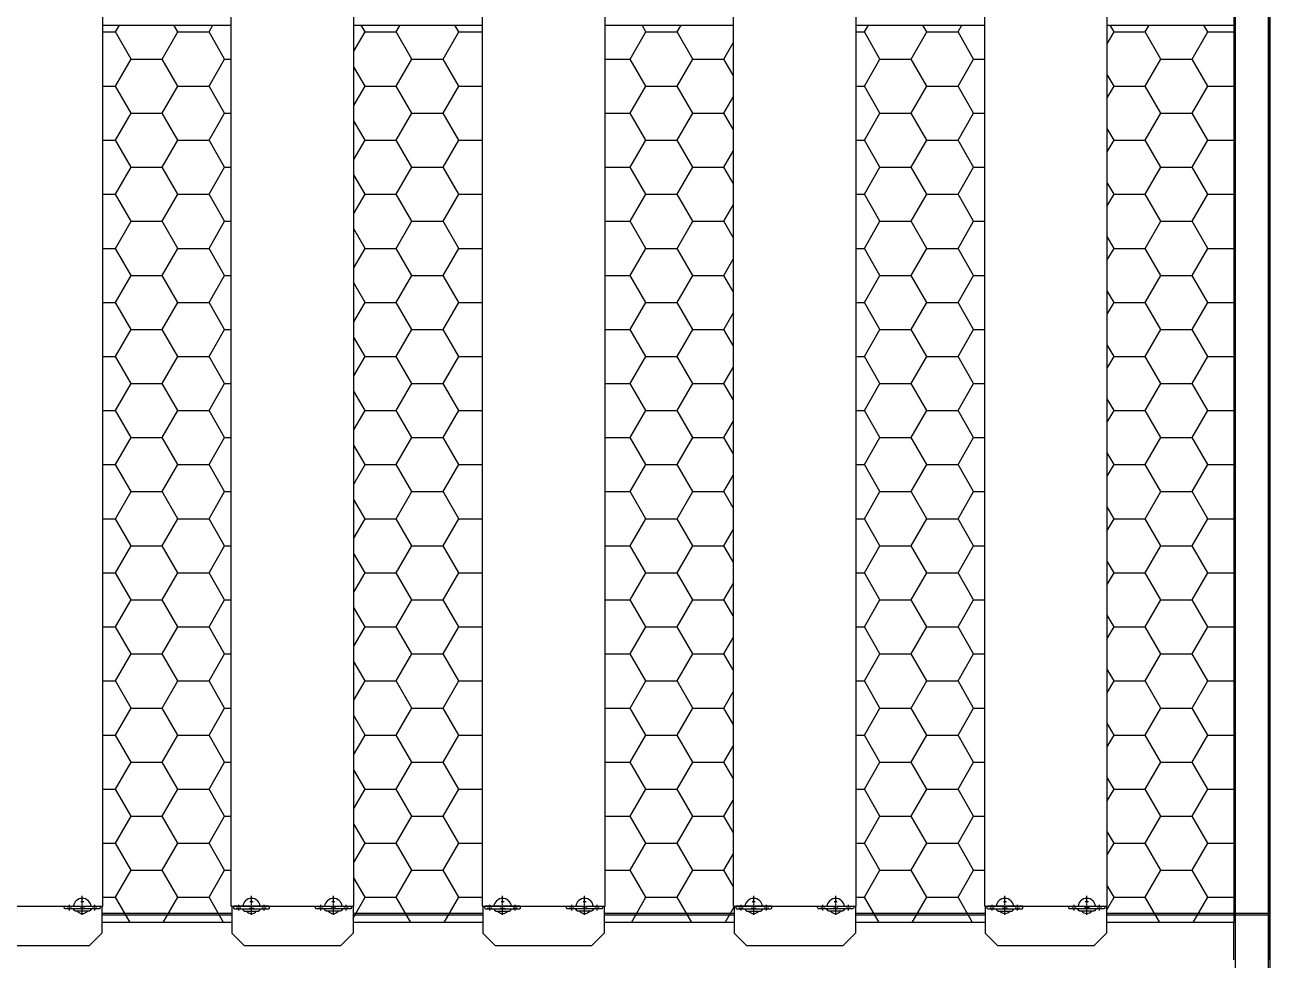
# Model space of a CAD drawing. Header units: millimetres. Extents: x -17070 to 40435, y -291348 to 29674.
# Drawn here: x 15495 to 17030, y 16967 to 18108 of the extents above; entities that cross this region are included whole.
import ezdxf

# ---------------------------------------------------------------- set-up
doc = ezdxf.new("R2010")
doc.units = ezdxf.units.MM
doc.linetypes.add('ACISOTGL', pattern=[3, 2, -1])
doc.linetypes.add('CENTER', pattern=[2, 1.25, -0.25, 0.25, -0.25])
for name, color, linetype, lineweight in [('AM_0', 7, 'Continuous', 50), ('AM_3', 6, 'ACISOTGL', 9), ('AM_7', 4, 'CENTER', 9)]:
    doc.layers.add(name, color=color, linetype=linetype, lineweight=lineweight)
doc.styles.get("Standard").update_dxf_attribs({"font": 'arial.ttf'})
doc.dimstyles.new('1.40', dxfattribs={"dimscale": 20, "dimtxt": 1.5, "dimasz": 1, "dimexe": 0.5, "dimexo": 0.5, "dimgap": 0.5, "dimtad": 1, "dimdec": 0, "dimzin": 0, "dimdsep": 46, "dimtxsty": 'Standard', "dimcen": 0, "dimclrd": 2, "dimclre": 2, "dimclrt": 3, "dimadec": 0, "dimazin": 0, "dimtfac": 1, "dimtdec": 0, "dimtmove": 0, "dimatfit": 0, "dimfxl": 1, "dimtolj": 1, "dimtzin": 0, "dimlwd": -1, "dimlwe": -1, "dimarcsym": 0})

# ---------------------------------------------------------------- blocks, each defined once
blk = doc.blocks.new('*D798')
at = {"color": 2, "transparency": 16777216}
for p, q in [((18637, 17001.7), (18637, 17121.7)), ((16844.2, 16881.7), (18647, 16881.7)), ((18637, 16881.7), (18637, 16461.7)), ((17114.4, 16461.7), (18647, 16461.7)), ((18637, 16341.7), (18637, 15787.2))]:
    blk.add_line(p, q, dxfattribs=at)
for points in [[(18617, 17001.7), (18657, 17001.7), (18637, 16881.7)], [(18617, 16341.7), (18657, 16341.7), (18637, 16461.7)]]:
    blk.add_solid(points, dxfattribs=at)
at = {"layer": 'Defpoints', "color": 0, "transparency": 16777216}
for p in [(16744.2, 16881.7), (17014.4, 16461.7), (18637, 16461.7)]:
    blk.add_point(p, dxfattribs=at)
at = {"color": 3, "lineweight": 5, "transparency": 16777216, "insert": (18505.6, 16004.5), "char_height": 140, "attachment_point": 5, "rotation": 90}
blk.add_mtext('\\A1;420', dxfattribs=at)
blk = doc.blocks.new('3')
at = {"lineweight": 20}
for p, q in [((16972.4, 16461.7), (16972.4, 19461.7)), ((17012.4, 19459.7), (17012.4, 16463.7)), ((17014.4, 19461.7), (17014.4, 16461.7)), ((15440.4, 17032.7), (15588.4, 17032.7)), ((15588.4, 17032.7), (15588.4, 16999.7)), ((15747, 17032.7), (15895, 17032.7)), ((15747, 17032.7), (15747, 16999.7)), ((15895, 17032.7), (15895, 16999.7)), ((16053.6, 17032.7), (16053.6, 16999.7)), ((16053.6, 17032.7), (16201.6, 17032.7)), ((16201.6, 17032.7), (16201.6, 16999.7)), ((16360.2, 17032.7), (16360.2, 16999.7)), ((16360.2, 17032.7), (16508.2, 17032.7)), ((16508.2, 17032.7), (16508.2, 16999.7)), ((16666.8, 17032.7), (16666.8, 16999.7)), ((16666.8, 17032.7), (16814.8, 17032.7)), ((16814.8, 17032.7), (16814.8, 16999.7)), ((15747, 17023.7), (15588.4, 17023.7)), ((15747, 17021.7), (15588.4, 17021.7)), ((16053.6, 17023.7), (15895, 17023.7)), ((16053.6, 17021.7), (15895, 17021.7)), ((16360.2, 17023.7), (16201.6, 17023.7)), ((16360.2, 17021.7), (16201.6, 17021.7)), ((16666.8, 17023.7), (16508.2, 17023.7)), ((16666.8, 17021.7), (16508.2, 17021.7)), ((17014.4, 17023.7), (16814.8, 17023.7)), ((17012.4, 17021.7), (16814.8, 17021.7)), ((15588.4, 16999.7), (15573.4, 16984.7)), ((15747, 16999.7), (15762, 16984.7)), ((15895, 16999.7), (15880, 16984.7)), ((16053.6, 16999.7), (16068.6, 16984.7)), ((16201.6, 16999.7), (16186.6, 16984.7)), ((16360.2, 16999.7), (16375.2, 16984.7)), ((16508.2, 16999.7), (16493.2, 16984.7)), ((16666.8, 16999.7), (16681.8, 16984.7)), ((16814.8, 16999.7), (16799.8, 16984.7)), ((15455.4, 16984.7), (15573.4, 16984.7)), ((15762, 16984.7), (15880, 16984.7)), ((16068.6, 16984.7), (16186.6, 16984.7)), ((16375.2, 16984.7), (16493.2, 16984.7)), ((16681.8, 16984.7), (16799.8, 16984.7))]:
    blk.add_line(p, q, dxfattribs=at)
at = {"color": 7, "lineweight": 20}
for p, q in [((16972.4, 16966.8), (16972.4, 19216.6)), ((17014.4, 16966.8), (17014.4, 19216.6)), ((16970.4, 19138.7), (16970.4, 17012.7)), ((15589.4, 18107.7), (15745.9, 18107.7)), ((15896, 18107.7), (16052.5, 18107.7)), ((16202.6, 18107.7), (16359.1, 18107.7)), ((16509.2, 18107.7), (16665.7, 18107.7))]:
    blk.add_line(p, q, dxfattribs=at)
at = {"color": 0, "lineweight": 20}
for p, q in [((16972.4, 17023.7), (16972.4, 19113.7)), ((17012.4, 19113.6), (17012.4, 17023.7)), ((15589.4, 17032.7), (15589.4, 19095.7)), ((15745.9, 19095.7), (15745.9, 17032.7)), ((15896, 17032.7), (15896, 19095.7)), ((16052.5, 19095.7), (16052.5, 17032.7)), ((16202.6, 17032.7), (16202.6, 19095.7)), ((16359.1, 19095.7), (16359.1, 17032.7)), ((16509.2, 17032.7), (16509.2, 19095.7)), ((16665.7, 19095.7), (16665.7, 17032.7)), ((16815.8, 17032.7), (16815.8, 19095.7)), ((15588.4, 17032.7), (15589.4, 17032.7)), ((15747, 17032.7), (15746, 17032.7)), ((15895, 17032.7), (15896, 17032.7)), ((16053.6, 17032.7), (16052.6, 17032.7)), ((16201.6, 17032.7), (16202.6, 17032.7)), ((16360.2, 17032.7), (16359.2, 17032.7)), ((16508.2, 17032.7), (16509.2, 17032.7)), ((16666.8, 17032.7), (16665.8, 17032.7)), ((16814.8, 17032.7), (16815.8, 17032.7)), ((17012.4, 17023.7), (16972.4, 17023.7))]:
    blk.add_line(p, q, dxfattribs=at)
at = {"color": 7, "linetype": 'Continuous', "lineweight": 20}
for p, q in [((15604.9, 18099.4), (15609.7, 18107.7)), ((15681.1, 18099.4), (15676.3, 18107.7)), ((15719.2, 18099.4), (15724, 18107.7)), ((15909.7, 18099.4), (15904.9, 18107.7)), ((15947.8, 18099.4), (15952.6, 18107.7)), ((16024, 18099.4), (16019.2, 18107.7)), ((16252.6, 18099.4), (16247.8, 18107.7)), ((16290.7, 18099.4), (16295.5, 18107.7)), ((16519.3, 18099.4), (16524.1, 18107.7)), ((16595.5, 18099.4), (16590.7, 18107.7)), ((16633.6, 18099.4), (16638.4, 18107.7)), ((16824.1, 18099.4), (16819.3, 18107.7)), ((16862.2, 18099.4), (16867, 18107.7)), ((16938.4, 18099.4), (16933.6, 18107.7)), ((15589.4, 18099.4), (15604.9, 18099.4)), ((15623.9, 18066.4), (15604.9, 18099.4)), ((15662, 18066.4), (15681.1, 18099.4)), ((15681.1, 18099.4), (15719.2, 18099.4)), ((15738.2, 18066.4), (15719.2, 18099.4)), ((15896, 18075.8), (15909.7, 18099.4)), ((15909.7, 18099.4), (15947.8, 18099.4)), ((15966.8, 18066.4), (15947.8, 18099.4)), ((16004.9, 18066.4), (16024, 18099.4)), ((16024, 18099.4), (16052.5, 18099.4)), ((16233.5, 18066.4), (16252.6, 18099.4)), ((16252.6, 18099.4), (16290.7, 18099.4)), ((16309.7, 18066.4), (16290.7, 18099.4)), ((16509.2, 18099.4), (16519.3, 18099.4)), ((16538.3, 18066.4), (16519.3, 18099.4)), ((16576.4, 18066.4), (16595.5, 18099.4)), ((16595.5, 18099.4), (16633.6, 18099.4)), ((16652.6, 18066.4), (16633.6, 18099.4)), ((16815.8, 18085.1), (16824.1, 18099.4)), ((16824.1, 18099.4), (16862.2, 18099.4)), ((16881.2, 18066.4), (16862.2, 18099.4)), ((16919.3, 18066.4), (16938.4, 18099.4)), ((16938.4, 18099.4), (16970.4, 18099.4)), ((16347.8, 18066.4), (16359.1, 18086)), ((15604.9, 18033.4), (15623.9, 18066.4)), ((15623.9, 18066.4), (15662, 18066.4)), ((15681.1, 18033.4), (15662, 18066.4)), ((15719.2, 18033.4), (15738.2, 18066.4)), ((15738.2, 18066.4), (15745.9, 18066.4)), ((15909.7, 18033.4), (15896, 18057)), ((15947.8, 18033.4), (15966.8, 18066.4)), ((15966.8, 18066.4), (16004.9, 18066.4)), ((16024, 18033.4), (16004.9, 18066.4)), ((16202.6, 18066.4), (16233.5, 18066.4)), ((16252.6, 18033.4), (16233.5, 18066.4)), ((16290.7, 18033.4), (16309.7, 18066.4)), ((16309.7, 18066.4), (16347.8, 18066.4)), ((16359.1, 18046.8), (16347.8, 18066.4)), ((16519.3, 18033.4), (16538.3, 18066.4)), ((16538.3, 18066.4), (16576.4, 18066.4)), ((16595.5, 18033.4), (16576.4, 18066.4)), ((16633.6, 18033.4), (16652.6, 18066.4)), ((16652.6, 18066.4), (16665.7, 18066.4)), ((16862.2, 18033.4), (16881.2, 18066.4)), ((16881.2, 18066.4), (16919.3, 18066.4)), ((16938.4, 18033.4), (16919.3, 18066.4)), ((16824.1, 18033.4), (16815.8, 18047.7)), ((15589.4, 18033.4), (15604.9, 18033.4)), ((15623.9, 18000.4), (15604.9, 18033.4)), ((15662, 18000.4), (15681.1, 18033.4)), ((15681.1, 18033.4), (15719.2, 18033.4)), ((15738.2, 18000.4), (15719.2, 18033.4)), ((15896, 18009.8), (15909.7, 18033.4)), ((15909.7, 18033.4), (15947.8, 18033.4)), ((15966.8, 18000.4), (15947.8, 18033.4)), ((16004.9, 18000.4), (16024, 18033.4)), ((16024, 18033.4), (16052.5, 18033.4)), ((16233.5, 18000.4), (16252.6, 18033.4)), ((16252.6, 18033.4), (16290.7, 18033.4)), ((16309.7, 18000.4), (16290.7, 18033.4)), ((16509.2, 18033.4), (16519.3, 18033.4)), ((16538.3, 18000.4), (16519.3, 18033.4)), ((16576.4, 18000.4), (16595.5, 18033.4)), ((16595.5, 18033.4), (16633.6, 18033.4)), ((16652.6, 18000.4), (16633.6, 18033.4)), ((16815.8, 18019.1), (16824.1, 18033.4)), ((16824.1, 18033.4), (16862.2, 18033.4)), ((16881.2, 18000.4), (16862.2, 18033.4)), ((16919.3, 18000.4), (16938.4, 18033.4)), ((16938.4, 18033.4), (16970.4, 18033.4)), ((16347.8, 18000.4), (16359.1, 18020)), ((15604.9, 17967.4), (15623.9, 18000.4)), ((15623.9, 18000.4), (15662, 18000.4)), ((15681.1, 17967.4), (15662, 18000.4)), ((15719.2, 17967.4), (15738.2, 18000.4)), ((15738.2, 18000.4), (15745.9, 18000.4)), ((15947.8, 17967.4), (15966.8, 18000.4)), ((15966.8, 18000.4), (16004.9, 18000.4)), ((16024, 17967.4), (16004.9, 18000.4)), ((16202.6, 18000.4), (16233.5, 18000.4)), ((16252.6, 17967.4), (16233.5, 18000.4)), ((16290.7, 17967.4), (16309.7, 18000.4)), ((16309.7, 18000.4), (16347.8, 18000.4)), ((16359.1, 17980.8), (16347.8, 18000.4)), ((16519.3, 17967.4), (16538.3, 18000.4)), ((16538.3, 18000.4), (16576.4, 18000.4)), ((16595.5, 17967.4), (16576.4, 18000.4)), ((16633.6, 17967.4), (16652.6, 18000.4)), ((16652.6, 18000.4), (16665.7, 18000.4)), ((16862.2, 17967.4), (16881.2, 18000.4)), ((16881.2, 18000.4), (16919.3, 18000.4)), ((16938.4, 17967.4), (16919.3, 18000.4)), ((15909.7, 17967.4), (15896, 17991.1)), ((16824.1, 17967.4), (16815.8, 17981.7)), ((15589.4, 17967.4), (15604.9, 17967.4)), ((15623.9, 17934.4), (15604.9, 17967.4)), ((15662, 17934.4), (15681.1, 17967.4)), ((15681.1, 17967.4), (15719.2, 17967.4)), ((15738.2, 17934.4), (15719.2, 17967.4)), ((15896, 17943.8), (15909.7, 17967.4)), ((15909.7, 17967.4), (15947.8, 17967.4)), ((15966.8, 17934.4), (15947.8, 17967.4)), ((16004.9, 17934.4), (16024, 17967.4)), ((16024, 17967.4), (16052.5, 17967.4)), ((16233.5, 17934.4), (16252.6, 17967.4)), ((16252.6, 17967.4), (16290.7, 17967.4)), ((16309.7, 17934.4), (16290.7, 17967.4)), ((16509.2, 17967.4), (16519.3, 17967.4)), ((16538.3, 17934.4), (16519.3, 17967.4)), ((16576.4, 17934.4), (16595.5, 17967.4)), ((16595.5, 17967.4), (16633.6, 17967.4)), ((16652.6, 17934.4), (16633.6, 17967.4)), ((16815.8, 17953.1), (16824.1, 17967.4)), ((16824.1, 17967.4), (16862.2, 17967.4)), ((16881.2, 17934.4), (16862.2, 17967.4)), ((16919.3, 17934.4), (16938.4, 17967.4)), ((16938.4, 17967.4), (16970.4, 17967.4)), ((16347.8, 17934.4), (16359.1, 17954)), ((15604.9, 17901.4), (15623.9, 17934.4)), ((15623.9, 17934.4), (15662, 17934.4)), ((15681.1, 17901.4), (15662, 17934.4)), ((15719.2, 17901.4), (15738.2, 17934.4)), ((15738.2, 17934.4), (15745.9, 17934.4)), ((15947.8, 17901.4), (15966.8, 17934.4)), ((15966.8, 17934.4), (16004.9, 17934.4)), ((16024, 17901.4), (16004.9, 17934.4)), ((16202.6, 17934.4), (16233.5, 17934.4)), ((16252.6, 17901.4), (16233.5, 17934.4)), ((16290.7, 17901.4), (16309.7, 17934.4)), ((16309.7, 17934.4), (16347.8, 17934.4)), ((16359.1, 17914.8), (16347.8, 17934.4)), ((16519.3, 17901.4), (16538.3, 17934.4)), ((16538.3, 17934.4), (16576.4, 17934.4)), ((16595.5, 17901.4), (16576.4, 17934.4)), ((16633.6, 17901.4), (16652.6, 17934.4)), ((16652.6, 17934.4), (16665.7, 17934.4)), ((16862.2, 17901.4), (16881.2, 17934.4)), ((16881.2, 17934.4), (16919.3, 17934.4)), ((16938.4, 17901.4), (16919.3, 17934.4)), ((15909.7, 17901.4), (15896, 17925.1)), ((16824.1, 17901.4), (16815.8, 17915.7)), ((15589.4, 17901.4), (15604.9, 17901.4)), ((15623.9, 17868.4), (15604.9, 17901.4)), ((15662, 17868.4), (15681.1, 17901.4)), ((15681.1, 17901.4), (15719.2, 17901.4)), ((15738.2, 17868.4), (15719.2, 17901.4)), ((15896, 17877.8), (15909.7, 17901.4)), ((15909.7, 17901.4), (15947.8, 17901.4)), ((15966.8, 17868.4), (15947.8, 17901.4)), ((16004.9, 17868.4), (16024, 17901.4)), ((16024, 17901.4), (16052.5, 17901.4)), ((16233.5, 17868.4), (16252.6, 17901.4)), ((16252.6, 17901.4), (16290.7, 17901.4)), ((16309.7, 17868.4), (16290.7, 17901.4)), ((16509.2, 17901.4), (16519.3, 17901.4)), ((16538.3, 17868.4), (16519.3, 17901.4)), ((16576.4, 17868.4), (16595.5, 17901.4)), ((16595.5, 17901.4), (16633.6, 17901.4)), ((16652.6, 17868.4), (16633.6, 17901.4)), ((16815.8, 17887.2), (16824.1, 17901.4)), ((16824.1, 17901.4), (16862.2, 17901.4)), ((16881.2, 17868.4), (16862.2, 17901.4)), ((16919.3, 17868.4), (16938.4, 17901.4)), ((16938.4, 17901.4), (16970.4, 17901.4)), ((16347.8, 17868.4), (16359.1, 17888)), ((15604.9, 17835.4), (15623.9, 17868.4)), ((15623.9, 17868.4), (15662, 17868.4)), ((15681.1, 17835.4), (15662, 17868.4)), ((15719.2, 17835.4), (15738.2, 17868.4)), ((15738.2, 17868.4), (15745.9, 17868.4)), ((15909.7, 17835.4), (15896, 17859.1)), ((15947.8, 17835.4), (15966.8, 17868.4)), ((15966.8, 17868.4), (16004.9, 17868.4)), ((16024, 17835.4), (16004.9, 17868.4)), ((16202.6, 17868.4), (16233.5, 17868.4)), ((16252.6, 17835.4), (16233.5, 17868.4)), ((16290.7, 17835.4), (16309.7, 17868.4)), ((16309.7, 17868.4), (16347.8, 17868.4)), ((16359.1, 17848.8), (16347.8, 17868.4)), ((16519.3, 17835.4), (16538.3, 17868.4)), ((16538.3, 17868.4), (16576.4, 17868.4)), ((16595.5, 17835.4), (16576.4, 17868.4)), ((16633.6, 17835.4), (16652.6, 17868.4)), ((16652.6, 17868.4), (16665.7, 17868.4)), ((16862.2, 17835.4), (16881.2, 17868.4)), ((16881.2, 17868.4), (16919.3, 17868.4)), ((16938.4, 17835.4), (16919.3, 17868.4)), ((16824.1, 17835.4), (16815.8, 17849.7)), ((15589.4, 17835.4), (15604.9, 17835.4)), ((15623.9, 17802.4), (15604.9, 17835.4)), ((15662, 17802.4), (15681.1, 17835.4)), ((15681.1, 17835.4), (15719.2, 17835.4)), ((15738.2, 17802.4), (15719.2, 17835.4)), ((15896, 17811.8), (15909.7, 17835.4)), ((15909.7, 17835.4), (15947.8, 17835.4)), ((15966.8, 17802.4), (15947.8, 17835.4)), ((16004.9, 17802.4), (16024, 17835.4)), ((16024, 17835.4), (16052.5, 17835.4)), ((16233.5, 17802.4), (16252.6, 17835.4)), ((16252.6, 17835.4), (16290.7, 17835.4)), ((16309.7, 17802.4), (16290.7, 17835.4)), ((16509.2, 17835.4), (16519.3, 17835.4)), ((16538.3, 17802.4), (16519.3, 17835.4)), ((16576.4, 17802.4), (16595.5, 17835.4)), ((16595.5, 17835.4), (16633.6, 17835.4)), ((16652.6, 17802.4), (16633.6, 17835.4)), ((16815.8, 17821.2), (16824.1, 17835.4)), ((16824.1, 17835.4), (16862.2, 17835.4)), ((16881.2, 17802.4), (16862.2, 17835.4)), ((16919.3, 17802.4), (16938.4, 17835.4)), ((16938.4, 17835.4), (16970.4, 17835.4)), ((16347.8, 17802.4), (16359.1, 17822.1)), ((15604.9, 17769.5), (15623.9, 17802.4)), ((15623.9, 17802.4), (15662, 17802.4)), ((15681.1, 17769.5), (15662, 17802.4)), ((15719.2, 17769.5), (15738.2, 17802.4)), ((15738.2, 17802.4), (15745.9, 17802.4)), ((15947.8, 17769.5), (15966.8, 17802.4)), ((15966.8, 17802.4), (16004.9, 17802.4)), ((16024, 17769.5), (16004.9, 17802.4)), ((16202.6, 17802.4), (16233.5, 17802.4)), ((16252.6, 17769.5), (16233.5, 17802.4)), ((16290.7, 17769.5), (16309.7, 17802.4)), ((16309.7, 17802.4), (16347.8, 17802.4)), ((16359.1, 17782.8), (16347.8, 17802.4)), ((16519.3, 17769.5), (16538.3, 17802.4)), ((16538.3, 17802.4), (16576.4, 17802.4)), ((16595.5, 17769.5), (16576.4, 17802.4)), ((16633.6, 17769.5), (16652.6, 17802.4)), ((16652.6, 17802.4), (16665.7, 17802.4)), ((16862.2, 17769.5), (16881.2, 17802.4)), ((16881.2, 17802.4), (16919.3, 17802.4)), ((16938.4, 17769.5), (16919.3, 17802.4)), ((15909.7, 17769.5), (15896, 17793.1)), ((16824.1, 17769.5), (16815.8, 17783.7)), ((15589.4, 17769.5), (15604.9, 17769.5)), ((15623.9, 17736.5), (15604.9, 17769.5)), ((15662, 17736.5), (15681.1, 17769.5)), ((15681.1, 17769.5), (15719.2, 17769.5)), ((15738.2, 17736.5), (15719.2, 17769.5)), ((15896, 17745.8), (15909.7, 17769.5)), ((15909.7, 17769.5), (15947.8, 17769.5)), ((15966.8, 17736.5), (15947.8, 17769.5)), ((16004.9, 17736.5), (16024, 17769.5)), ((16024, 17769.5), (16052.5, 17769.5)), ((16233.5, 17736.5), (16252.6, 17769.5)), ((16252.6, 17769.5), (16290.7, 17769.5)), ((16309.7, 17736.5), (16290.7, 17769.5)), ((16509.2, 17769.5), (16519.3, 17769.5)), ((16538.3, 17736.5), (16519.3, 17769.5)), ((16576.4, 17736.5), (16595.5, 17769.5)), ((16595.5, 17769.5), (16633.6, 17769.5)), ((16652.6, 17736.5), (16633.6, 17769.5)), ((16815.8, 17755.2), (16824.1, 17769.5)), ((16824.1, 17769.5), (16862.2, 17769.5)), ((16881.2, 17736.5), (16862.2, 17769.5)), ((16919.3, 17736.5), (16938.4, 17769.5)), ((16938.4, 17769.5), (16970.4, 17769.5)), ((16347.8, 17736.5), (16359.1, 17756.1)), ((15604.9, 17703.5), (15623.9, 17736.5)), ((15623.9, 17736.5), (15662, 17736.5)), ((15681.1, 17703.5), (15662, 17736.5)), ((15719.2, 17703.5), (15738.2, 17736.5)), ((15738.2, 17736.5), (15745.9, 17736.5)), ((15947.8, 17703.5), (15966.8, 17736.5)), ((15966.8, 17736.5), (16004.9, 17736.5)), ((16024, 17703.5), (16004.9, 17736.5)), ((16202.6, 17736.5), (16233.5, 17736.5)), ((16252.6, 17703.5), (16233.5, 17736.5)), ((16290.7, 17703.5), (16309.7, 17736.5)), ((16309.7, 17736.5), (16347.8, 17736.5)), ((16359.1, 17716.9), (16347.8, 17736.5)), ((16519.3, 17703.5), (16538.3, 17736.5)), ((16538.3, 17736.5), (16576.4, 17736.5)), ((16595.5, 17703.5), (16576.4, 17736.5)), ((16633.6, 17703.5), (16652.6, 17736.5)), ((16652.6, 17736.5), (16665.7, 17736.5)), ((16862.2, 17703.5), (16881.2, 17736.5)), ((16881.2, 17736.5), (16919.3, 17736.5)), ((16938.4, 17703.5), (16919.3, 17736.5)), ((15909.7, 17703.5), (15896, 17727.1)), ((16824.1, 17703.5), (16815.8, 17717.7)), ((15589.4, 17703.5), (15604.9, 17703.5)), ((15623.9, 17670.5), (15604.9, 17703.5)), ((15662, 17670.5), (15681.1, 17703.5)), ((15681.1, 17703.5), (15719.2, 17703.5)), ((15738.2, 17670.5), (15719.2, 17703.5)), ((15896, 17679.8), (15909.7, 17703.5)), ((15909.7, 17703.5), (15947.8, 17703.5)), ((15966.8, 17670.5), (15947.8, 17703.5)), ((16004.9, 17670.5), (16024, 17703.5)), ((16024, 17703.5), (16052.5, 17703.5)), ((16233.5, 17670.5), (16252.6, 17703.5)), ((16252.6, 17703.5), (16290.7, 17703.5)), ((16309.7, 17670.5), (16290.7, 17703.5)), ((16347.8, 17670.5), (16359.1, 17690.1)), ((16509.2, 17703.5), (16519.3, 17703.5)), ((16538.3, 17670.5), (16519.3, 17703.5)), ((16576.4, 17670.5), (16595.5, 17703.5)), ((16595.5, 17703.5), (16633.6, 17703.5)), ((16652.6, 17670.5), (16633.6, 17703.5)), ((16815.8, 17689.2), (16824.1, 17703.5)), ((16824.1, 17703.5), (16862.2, 17703.5)), ((16881.2, 17670.5), (16862.2, 17703.5)), ((16919.3, 17670.5), (16938.4, 17703.5)), ((16938.4, 17703.5), (16970.4, 17703.5)), ((15604.9, 17637.5), (15623.9, 17670.5)), ((15623.9, 17670.5), (15662, 17670.5)), ((15681.1, 17637.5), (15662, 17670.5)), ((15719.2, 17637.5), (15738.2, 17670.5)), ((15738.2, 17670.5), (15745.9, 17670.5)), ((15909.7, 17637.5), (15896, 17661.1)), ((15947.8, 17637.5), (15966.8, 17670.5)), ((15966.8, 17670.5), (16004.9, 17670.5)), ((16024, 17637.5), (16004.9, 17670.5)), ((16202.6, 17670.5), (16233.5, 17670.5)), ((16252.6, 17637.5), (16233.5, 17670.5)), ((16290.7, 17637.5), (16309.7, 17670.5)), ((16309.7, 17670.5), (16347.8, 17670.5)), ((16359.1, 17650.9), (16347.8, 17670.5)), ((16519.3, 17637.5), (16538.3, 17670.5)), ((16538.3, 17670.5), (16576.4, 17670.5)), ((16595.5, 17637.5), (16576.4, 17670.5)), ((16633.6, 17637.5), (16652.6, 17670.5)), ((16652.6, 17670.5), (16665.7, 17670.5)), ((16862.2, 17637.5), (16881.2, 17670.5)), ((16881.2, 17670.5), (16919.3, 17670.5)), ((16938.4, 17637.5), (16919.3, 17670.5)), ((16824.1, 17637.5), (16815.8, 17651.7)), ((15589.4, 17637.5), (15604.9, 17637.5)), ((15623.9, 17604.5), (15604.9, 17637.5)), ((15662, 17604.5), (15681.1, 17637.5)), ((15681.1, 17637.5), (15719.2, 17637.5)), ((15738.2, 17604.5), (15719.2, 17637.5)), ((15896, 17613.8), (15909.7, 17637.5)), ((15909.7, 17637.5), (15947.8, 17637.5)), ((15966.8, 17604.5), (15947.8, 17637.5)), ((16004.9, 17604.5), (16024, 17637.5)), ((16024, 17637.5), (16052.5, 17637.5)), ((16233.5, 17604.5), (16252.6, 17637.5)), ((16252.6, 17637.5), (16290.7, 17637.5)), ((16309.7, 17604.5), (16290.7, 17637.5)), ((16509.2, 17637.5), (16519.3, 17637.5)), ((16538.3, 17604.5), (16519.3, 17637.5)), ((16576.4, 17604.5), (16595.5, 17637.5)), ((16595.5, 17637.5), (16633.6, 17637.5)), ((16652.6, 17604.5), (16633.6, 17637.5)), ((16815.8, 17623.2), (16824.1, 17637.5)), ((16824.1, 17637.5), (16862.2, 17637.5)), ((16881.2, 17604.5), (16862.2, 17637.5)), ((16919.3, 17604.5), (16938.4, 17637.5)), ((16938.4, 17637.5), (16970.4, 17637.5)), ((16347.8, 17604.5), (16359.1, 17624.1)), ((15604.9, 17571.5), (15623.9, 17604.5)), ((15623.9, 17604.5), (15662, 17604.5)), ((15681.1, 17571.5), (15662, 17604.5)), ((15719.2, 17571.5), (15738.2, 17604.5)), ((15738.2, 17604.5), (15745.9, 17604.5)), ((15947.8, 17571.5), (15966.8, 17604.5)), ((15966.8, 17604.5), (16004.9, 17604.5)), ((16024, 17571.5), (16004.9, 17604.5)), ((16202.6, 17604.5), (16233.5, 17604.5)), ((16252.6, 17571.5), (16233.5, 17604.5)), ((16290.7, 17571.5), (16309.7, 17604.5)), ((16309.7, 17604.5), (16347.8, 17604.5)), ((16359.1, 17584.9), (16347.8, 17604.5)), ((16519.3, 17571.5), (16538.3, 17604.5)), ((16538.3, 17604.5), (16576.4, 17604.5)), ((16595.5, 17571.5), (16576.4, 17604.5)), ((16633.6, 17571.5), (16652.6, 17604.5)), ((16652.6, 17604.5), (16665.7, 17604.5)), ((16862.2, 17571.5), (16881.2, 17604.5)), ((16881.2, 17604.5), (16919.3, 17604.5)), ((16938.4, 17571.5), (16919.3, 17604.5)), ((15909.7, 17571.5), (15896, 17595.1)), ((16824.1, 17571.5), (16815.8, 17585.8)), ((15589.4, 17571.5), (15604.9, 17571.5)), ((15623.9, 17538.5), (15604.9, 17571.5)), ((15662, 17538.5), (15681.1, 17571.5)), ((15681.1, 17571.5), (15719.2, 17571.5)), ((15738.2, 17538.5), (15719.2, 17571.5)), ((15896, 17547.8), (15909.7, 17571.5)), ((15909.7, 17571.5), (15947.8, 17571.5)), ((15966.8, 17538.5), (15947.8, 17571.5)), ((16004.9, 17538.5), (16024, 17571.5)), ((16024, 17571.5), (16052.5, 17571.5)), ((16233.5, 17538.5), (16252.6, 17571.5)), ((16252.6, 17571.5), (16290.7, 17571.5)), ((16309.7, 17538.5), (16290.7, 17571.5)), ((16509.2, 17571.5), (16519.3, 17571.5)), ((16538.3, 17538.5), (16519.3, 17571.5)), ((16576.4, 17538.5), (16595.5, 17571.5)), ((16595.5, 17571.5), (16633.6, 17571.5)), ((16652.6, 17538.5), (16633.6, 17571.5)), ((16815.8, 17557.2), (16824.1, 17571.5)), ((16824.1, 17571.5), (16862.2, 17571.5)), ((16881.2, 17538.5), (16862.2, 17571.5)), ((16919.3, 17538.5), (16938.4, 17571.5)), ((16938.4, 17571.5), (16970.4, 17571.5)), ((16347.8, 17538.5), (16359.1, 17558.1)), ((15604.9, 17505.5), (15623.9, 17538.5)), ((15623.9, 17538.5), (15662, 17538.5)), ((15681.1, 17505.5), (15662, 17538.5)), ((15719.2, 17505.5), (15738.2, 17538.5)), ((15738.2, 17538.5), (15745.9, 17538.5)), ((15947.8, 17505.5), (15966.8, 17538.5)), ((15966.8, 17538.5), (16004.9, 17538.5)), ((16024, 17505.5), (16004.9, 17538.5)), ((16202.6, 17538.5), (16233.5, 17538.5)), ((16252.6, 17505.5), (16233.5, 17538.5)), ((16290.7, 17505.5), (16309.7, 17538.5)), ((16309.7, 17538.5), (16347.8, 17538.5)), ((16359.1, 17518.9), (16347.8, 17538.5)), ((16519.3, 17505.5), (16538.3, 17538.5)), ((16538.3, 17538.5), (16576.4, 17538.5)), ((16595.5, 17505.5), (16576.4, 17538.5)), ((16633.6, 17505.5), (16652.6, 17538.5)), ((16652.6, 17538.5), (16665.7, 17538.5)), ((16862.2, 17505.5), (16881.2, 17538.5)), ((16881.2, 17538.5), (16919.3, 17538.5)), ((16938.4, 17505.5), (16919.3, 17538.5)), ((15909.7, 17505.5), (15896, 17529.1)), ((16824.1, 17505.5), (16815.8, 17519.8)), ((15589.4, 17505.5), (15604.9, 17505.5)), ((15623.9, 17472.5), (15604.9, 17505.5)), ((15662, 17472.5), (15681.1, 17505.5)), ((15681.1, 17505.5), (15719.2, 17505.5)), ((15738.2, 17472.5), (15719.2, 17505.5)), ((15896, 17481.9), (15909.7, 17505.5)), ((15909.7, 17505.5), (15947.8, 17505.5)), ((15966.8, 17472.5), (15947.8, 17505.5)), ((16004.9, 17472.5), (16024, 17505.5)), ((16024, 17505.5), (16052.5, 17505.5)), ((16233.5, 17472.5), (16252.6, 17505.5)), ((16252.6, 17505.5), (16290.7, 17505.5)), ((16309.7, 17472.5), (16290.7, 17505.5)), ((16509.2, 17505.5), (16519.3, 17505.5)), ((16538.3, 17472.5), (16519.3, 17505.5)), ((16576.4, 17472.5), (16595.5, 17505.5)), ((16595.5, 17505.5), (16633.6, 17505.5)), ((16652.6, 17472.5), (16633.6, 17505.5)), ((16815.8, 17491.2), (16824.1, 17505.5)), ((16824.1, 17505.5), (16862.2, 17505.5)), ((16881.2, 17472.5), (16862.2, 17505.5)), ((16919.3, 17472.5), (16938.4, 17505.5)), ((16938.4, 17505.5), (16970.4, 17505.5)), ((16347.8, 17472.5), (16359.1, 17492.1)), ((15604.9, 17439.5), (15623.9, 17472.5)), ((15623.9, 17472.5), (15662, 17472.5)), ((15681.1, 17439.5), (15662, 17472.5)), ((15719.2, 17439.5), (15738.2, 17472.5)), ((15738.2, 17472.5), (15745.9, 17472.5)), ((15909.7, 17439.5), (15896, 17463.1)), ((15947.8, 17439.5), (15966.8, 17472.5)), ((15966.8, 17472.5), (16004.9, 17472.5)), ((16024, 17439.5), (16004.9, 17472.5)), ((16202.6, 17472.5), (16233.5, 17472.5)), ((16252.6, 17439.5), (16233.5, 17472.5)), ((16290.7, 17439.5), (16309.7, 17472.5)), ((16309.7, 17472.5), (16347.8, 17472.5)), ((16359.1, 17452.9), (16347.8, 17472.5)), ((16519.3, 17439.5), (16538.3, 17472.5)), ((16538.3, 17472.5), (16576.4, 17472.5)), ((16595.5, 17439.5), (16576.4, 17472.5)), ((16633.6, 17439.5), (16652.6, 17472.5)), ((16652.6, 17472.5), (16665.7, 17472.5)), ((16862.2, 17439.5), (16881.2, 17472.5)), ((16881.2, 17472.5), (16919.3, 17472.5)), ((16938.4, 17439.5), (16919.3, 17472.5)), ((16824.1, 17439.5), (16815.8, 17453.8)), ((15589.4, 17439.5), (15604.9, 17439.5)), ((15623.9, 17406.5), (15604.9, 17439.5)), ((15662, 17406.5), (15681.1, 17439.5)), ((15681.1, 17439.5), (15719.2, 17439.5)), ((15738.2, 17406.5), (15719.2, 17439.5)), ((15896, 17415.9), (15909.7, 17439.5)), ((15909.7, 17439.5), (15947.8, 17439.5)), ((15966.8, 17406.5), (15947.8, 17439.5)), ((16004.9, 17406.5), (16024, 17439.5)), ((16024, 17439.5), (16052.5, 17439.5)), ((16233.5, 17406.5), (16252.6, 17439.5)), ((16252.6, 17439.5), (16290.7, 17439.5)), ((16309.7, 17406.5), (16290.7, 17439.5)), ((16509.2, 17439.5), (16519.3, 17439.5)), ((16538.3, 17406.5), (16519.3, 17439.5)), ((16576.4, 17406.5), (16595.5, 17439.5)), ((16595.5, 17439.5), (16633.6, 17439.5)), ((16652.6, 17406.5), (16633.6, 17439.5)), ((16815.8, 17425.2), (16824.1, 17439.5)), ((16824.1, 17439.5), (16862.2, 17439.5)), ((16881.2, 17406.5), (16862.2, 17439.5)), ((16919.3, 17406.5), (16938.4, 17439.5)), ((16938.4, 17439.5), (16970.4, 17439.5)), ((16347.8, 17406.5), (16359.1, 17426.1)), ((15604.9, 17373.5), (15623.9, 17406.5)), ((15623.9, 17406.5), (15662, 17406.5)), ((15681.1, 17373.5), (15662, 17406.5)), ((15719.2, 17373.5), (15738.2, 17406.5)), ((15738.2, 17406.5), (15745.9, 17406.5)), ((15909.7, 17373.5), (15896, 17397.1)), ((15947.8, 17373.5), (15966.8, 17406.5)), ((15966.8, 17406.5), (16004.9, 17406.5)), ((16024, 17373.5), (16004.9, 17406.5)), ((16202.6, 17406.5), (16233.5, 17406.5)), ((16252.6, 17373.5), (16233.5, 17406.5)), ((16290.7, 17373.5), (16309.7, 17406.5)), ((16309.7, 17406.5), (16347.8, 17406.5)), ((16359.1, 17386.9), (16347.8, 17406.5)), ((16519.3, 17373.5), (16538.3, 17406.5)), ((16538.3, 17406.5), (16576.4, 17406.5)), ((16595.5, 17373.5), (16576.4, 17406.5)), ((16633.6, 17373.5), (16652.6, 17406.5)), ((16652.6, 17406.5), (16665.7, 17406.5)), ((16862.2, 17373.5), (16881.2, 17406.5)), ((16881.2, 17406.5), (16919.3, 17406.5)), ((16938.4, 17373.5), (16919.3, 17406.5)), ((16824.1, 17373.5), (16815.8, 17387.8)), ((15589.4, 17373.5), (15604.9, 17373.5)), ((15623.9, 17340.5), (15604.9, 17373.5)), ((15662, 17340.5), (15681.1, 17373.5)), ((15681.1, 17373.5), (15719.2, 17373.5)), ((15738.2, 17340.5), (15719.2, 17373.5)), ((15896, 17349.9), (15909.7, 17373.5)), ((15909.7, 17373.5), (15947.8, 17373.5)), ((15966.8, 17340.5), (15947.8, 17373.5)), ((16004.9, 17340.5), (16024, 17373.5)), ((16024, 17373.5), (16052.5, 17373.5)), ((16233.5, 17340.5), (16252.6, 17373.5)), ((16252.6, 17373.5), (16290.7, 17373.5)), ((16309.7, 17340.5), (16290.7, 17373.5)), ((16509.2, 17373.5), (16519.3, 17373.5)), ((16538.3, 17340.5), (16519.3, 17373.5)), ((16576.4, 17340.5), (16595.5, 17373.5)), ((16595.5, 17373.5), (16633.6, 17373.5)), ((16652.6, 17340.5), (16633.6, 17373.5)), ((16815.8, 17359.2), (16824.1, 17373.5)), ((16824.1, 17373.5), (16862.2, 17373.5)), ((16881.2, 17340.5), (16862.2, 17373.5)), ((16919.3, 17340.5), (16938.4, 17373.5)), ((16938.4, 17373.5), (16970.4, 17373.5)), ((16347.8, 17340.5), (16359.1, 17360.1)), ((15604.9, 17307.5), (15623.9, 17340.5)), ((15623.9, 17340.5), (15662, 17340.5)), ((15681.1, 17307.5), (15662, 17340.5)), ((15719.2, 17307.5), (15738.2, 17340.5)), ((15738.2, 17340.5), (15745.9, 17340.5)), ((15947.8, 17307.5), (15966.8, 17340.5)), ((15966.8, 17340.5), (16004.9, 17340.5)), ((16024, 17307.5), (16004.9, 17340.5)), ((16202.6, 17340.5), (16233.5, 17340.5)), ((16252.6, 17307.5), (16233.5, 17340.5)), ((16290.7, 17307.5), (16309.7, 17340.5)), ((16309.7, 17340.5), (16347.8, 17340.5)), ((16359.1, 17320.9), (16347.8, 17340.5)), ((16519.3, 17307.5), (16538.3, 17340.5)), ((16538.3, 17340.5), (16576.4, 17340.5)), ((16595.5, 17307.5), (16576.4, 17340.5)), ((16633.6, 17307.5), (16652.6, 17340.5)), ((16652.6, 17340.5), (16665.7, 17340.5)), ((16862.2, 17307.5), (16881.2, 17340.5)), ((16881.2, 17340.5), (16919.3, 17340.5)), ((16938.4, 17307.5), (16919.3, 17340.5)), ((15909.7, 17307.5), (15896, 17331.1)), ((16824.1, 17307.5), (16815.8, 17321.8)), ((15589.4, 17307.5), (15604.9, 17307.5)), ((15623.9, 17274.5), (15604.9, 17307.5)), ((15662, 17274.5), (15681.1, 17307.5)), ((15681.1, 17307.5), (15719.2, 17307.5)), ((15738.2, 17274.5), (15719.2, 17307.5)), ((15896, 17283.9), (15909.7, 17307.5)), ((15909.7, 17307.5), (15947.8, 17307.5)), ((15966.8, 17274.5), (15947.8, 17307.5)), ((16004.9, 17274.5), (16024, 17307.5)), ((16024, 17307.5), (16052.5, 17307.5)), ((16233.5, 17274.5), (16252.6, 17307.5)), ((16252.6, 17307.5), (16290.7, 17307.5)), ((16309.7, 17274.5), (16290.7, 17307.5)), ((16509.2, 17307.5), (16519.3, 17307.5)), ((16538.3, 17274.5), (16519.3, 17307.5)), ((16576.4, 17274.5), (16595.5, 17307.5)), ((16595.5, 17307.5), (16633.6, 17307.5)), ((16652.6, 17274.5), (16633.6, 17307.5)), ((16815.8, 17293.2), (16824.1, 17307.5)), ((16824.1, 17307.5), (16862.2, 17307.5)), ((16881.2, 17274.5), (16862.2, 17307.5)), ((16919.3, 17274.5), (16938.4, 17307.5)), ((16938.4, 17307.5), (16970.4, 17307.5)), ((16347.8, 17274.5), (16359.1, 17294.1)), ((15604.9, 17241.5), (15623.9, 17274.5)), ((15623.9, 17274.5), (15662, 17274.5)), ((15681.1, 17241.5), (15662, 17274.5)), ((15719.2, 17241.5), (15738.2, 17274.5)), ((15738.2, 17274.5), (15745.9, 17274.5)), ((15947.8, 17241.5), (15966.8, 17274.5)), ((15966.8, 17274.5), (16004.9, 17274.5)), ((16024, 17241.5), (16004.9, 17274.5)), ((16202.6, 17274.5), (16233.5, 17274.5)), ((16252.6, 17241.5), (16233.5, 17274.5)), ((16290.7, 17241.5), (16309.7, 17274.5)), ((16309.7, 17274.5), (16347.8, 17274.5)), ((16359.1, 17254.9), (16347.8, 17274.5)), ((16519.3, 17241.5), (16538.3, 17274.5)), ((16538.3, 17274.5), (16576.4, 17274.5)), ((16595.5, 17241.5), (16576.4, 17274.5)), ((16633.6, 17241.5), (16652.6, 17274.5)), ((16652.6, 17274.5), (16665.7, 17274.5)), ((16862.2, 17241.5), (16881.2, 17274.5)), ((16881.2, 17274.5), (16919.3, 17274.5)), ((16938.4, 17241.5), (16919.3, 17274.5)), ((15909.7, 17241.5), (15896, 17265.2)), ((16824.1, 17241.5), (16815.8, 17255.8)), ((15589.4, 17241.5), (15604.9, 17241.5)), ((15623.9, 17208.5), (15604.9, 17241.5)), ((15662, 17208.5), (15681.1, 17241.5)), ((15681.1, 17241.5), (15719.2, 17241.5)), ((15738.2, 17208.5), (15719.2, 17241.5)), ((15896, 17217.9), (15909.7, 17241.5)), ((15909.7, 17241.5), (15947.8, 17241.5)), ((15966.8, 17208.5), (15947.8, 17241.5)), ((16004.9, 17208.5), (16024, 17241.5)), ((16024, 17241.5), (16052.5, 17241.5)), ((16233.5, 17208.5), (16252.6, 17241.5)), ((16252.6, 17241.5), (16290.7, 17241.5)), ((16309.7, 17208.5), (16290.7, 17241.5)), ((16347.8, 17208.5), (16359.1, 17228.1)), ((16509.2, 17241.5), (16519.3, 17241.5)), ((16538.3, 17208.5), (16519.3, 17241.5)), ((16576.4, 17208.5), (16595.5, 17241.5)), ((16595.5, 17241.5), (16633.6, 17241.5)), ((16652.6, 17208.5), (16633.6, 17241.5)), ((16815.8, 17227.2), (16824.1, 17241.5)), ((16824.1, 17241.5), (16862.2, 17241.5)), ((16881.2, 17208.5), (16862.2, 17241.5)), ((16919.3, 17208.5), (16938.4, 17241.5)), ((16938.4, 17241.5), (16970.4, 17241.5)), ((15604.9, 17175.5), (15623.9, 17208.5)), ((15623.9, 17208.5), (15662, 17208.5)), ((15681.1, 17175.5), (15662, 17208.5)), ((15719.2, 17175.5), (15738.2, 17208.5)), ((15738.2, 17208.5), (15745.9, 17208.5)), ((15909.7, 17175.5), (15896, 17199.2)), ((15947.8, 17175.5), (15966.8, 17208.5)), ((15966.8, 17208.5), (16004.9, 17208.5)), ((16024, 17175.5), (16004.9, 17208.5)), ((16202.6, 17208.5), (16233.5, 17208.5)), ((16252.6, 17175.5), (16233.5, 17208.5)), ((16290.7, 17175.5), (16309.7, 17208.5)), ((16309.7, 17208.5), (16347.8, 17208.5)), ((16359.1, 17188.9), (16347.8, 17208.5)), ((16519.3, 17175.5), (16538.3, 17208.5)), ((16538.3, 17208.5), (16576.4, 17208.5)), ((16595.5, 17175.5), (16576.4, 17208.5)), ((16633.6, 17175.5), (16652.6, 17208.5)), ((16652.6, 17208.5), (16665.7, 17208.5)), ((16862.2, 17175.5), (16881.2, 17208.5)), ((16881.2, 17208.5), (16919.3, 17208.5)), ((16938.4, 17175.5), (16919.3, 17208.5)), ((16824.1, 17175.5), (16815.8, 17189.8)), ((15589.4, 17175.5), (15604.9, 17175.5)), ((15623.9, 17142.5), (15604.9, 17175.5)), ((15662, 17142.5), (15681.1, 17175.5)), ((15681.1, 17175.5), (15719.2, 17175.5)), ((15738.2, 17142.5), (15719.2, 17175.5)), ((15896, 17151.9), (15909.7, 17175.5)), ((15909.7, 17175.5), (15947.8, 17175.5)), ((15966.8, 17142.5), (15947.8, 17175.5)), ((16004.9, 17142.5), (16024, 17175.5)), ((16024, 17175.5), (16052.5, 17175.5)), ((16233.5, 17142.5), (16252.6, 17175.5)), ((16252.6, 17175.5), (16290.7, 17175.5)), ((16309.7, 17142.5), (16290.7, 17175.5)), ((16509.2, 17175.5), (16519.3, 17175.5)), ((16538.3, 17142.5), (16519.3, 17175.5)), ((16576.4, 17142.5), (16595.5, 17175.5)), ((16595.5, 17175.5), (16633.6, 17175.5)), ((16652.6, 17142.5), (16633.6, 17175.5)), ((16815.8, 17161.3), (16824.1, 17175.5)), ((16824.1, 17175.5), (16862.2, 17175.5)), ((16881.2, 17142.5), (16862.2, 17175.5)), ((16919.3, 17142.5), (16938.4, 17175.5)), ((16938.4, 17175.5), (16970.4, 17175.5)), ((16347.8, 17142.5), (16359.1, 17162.1)), ((15604.9, 17109.5), (15623.9, 17142.5)), ((15623.9, 17142.5), (15662, 17142.5)), ((15681.1, 17109.5), (15662, 17142.5)), ((15719.2, 17109.5), (15738.2, 17142.5)), ((15738.2, 17142.5), (15745.9, 17142.5)), ((15947.8, 17109.5), (15966.8, 17142.5)), ((15966.8, 17142.5), (16004.9, 17142.5)), ((16024, 17109.5), (16004.9, 17142.5)), ((16202.6, 17142.5), (16233.5, 17142.5)), ((16252.6, 17109.5), (16233.5, 17142.5)), ((16290.7, 17109.5), (16309.7, 17142.5)), ((16309.7, 17142.5), (16347.8, 17142.5)), ((16359.1, 17122.9), (16347.8, 17142.5)), ((16519.3, 17109.5), (16538.3, 17142.5)), ((16538.3, 17142.5), (16576.4, 17142.5)), ((16595.5, 17109.5), (16576.4, 17142.5)), ((16633.6, 17109.5), (16652.6, 17142.5)), ((16652.6, 17142.5), (16665.7, 17142.5)), ((16862.2, 17109.5), (16881.2, 17142.5)), ((16881.2, 17142.5), (16919.3, 17142.5)), ((16938.4, 17109.5), (16919.3, 17142.5)), ((15909.7, 17109.5), (15896, 17133.2)), ((16824.1, 17109.5), (16815.8, 17123.8)), ((15589.4, 17109.5), (15604.9, 17109.5)), ((15623.9, 17076.5), (15604.9, 17109.5)), ((15662, 17076.5), (15681.1, 17109.5)), ((15681.1, 17109.5), (15719.2, 17109.5)), ((15738.2, 17076.5), (15719.2, 17109.5)), ((15896, 17085.9), (15909.7, 17109.5)), ((15909.7, 17109.5), (15947.8, 17109.5)), ((15966.8, 17076.5), (15947.8, 17109.5)), ((16004.9, 17076.5), (16024, 17109.5)), ((16024, 17109.5), (16052.5, 17109.5)), ((16233.5, 17076.5), (16252.6, 17109.5)), ((16252.6, 17109.5), (16290.7, 17109.5)), ((16309.7, 17076.5), (16290.7, 17109.5)), ((16509.2, 17109.5), (16519.3, 17109.5)), ((16538.3, 17076.5), (16519.3, 17109.5)), ((16576.4, 17076.5), (16595.5, 17109.5)), ((16595.5, 17109.5), (16633.6, 17109.5)), ((16652.6, 17076.5), (16633.6, 17109.5)), ((16815.8, 17095.3), (16824.1, 17109.5)), ((16824.1, 17109.5), (16862.2, 17109.5)), ((16881.2, 17076.5), (16862.2, 17109.5)), ((16919.3, 17076.5), (16938.4, 17109.5)), ((16938.4, 17109.5), (16970.4, 17109.5)), ((16347.8, 17076.5), (16359.1, 17096.1)), ((15604.9, 17043.6), (15623.9, 17076.5)), ((15623.9, 17076.5), (15662, 17076.5)), ((15681.1, 17043.6), (15662, 17076.5)), ((15719.2, 17043.6), (15738.2, 17076.5)), ((15738.2, 17076.5), (15745.9, 17076.5)), ((15947.8, 17043.6), (15966.8, 17076.5)), ((15966.8, 17076.5), (16004.9, 17076.5)), ((16024, 17043.6), (16004.9, 17076.5)), ((16202.6, 17076.5), (16233.5, 17076.5)), ((16252.6, 17043.6), (16233.5, 17076.5)), ((16290.7, 17043.6), (16309.7, 17076.5)), ((16309.7, 17076.5), (16347.8, 17076.5)), ((16359.1, 17056.9), (16347.8, 17076.5)), ((16519.3, 17043.6), (16538.3, 17076.5)), ((16538.3, 17076.5), (16576.4, 17076.5)), ((16595.5, 17043.6), (16576.4, 17076.5)), ((16633.6, 17043.6), (16652.6, 17076.5)), ((16652.6, 17076.5), (16665.7, 17076.5)), ((16862.2, 17043.6), (16881.2, 17076.5)), ((16881.2, 17076.5), (16919.3, 17076.5)), ((16938.4, 17043.6), (16919.3, 17076.5)), ((15909.7, 17043.6), (15896, 17067.2)), ((15663.3, 17012.7), (15681.1, 17043.6)), ((15895, 17018.2), (15909.7, 17043.6)), ((16006.2, 17012.7), (16024, 17043.6)), ((16234.8, 17012.7), (16252.6, 17043.6)), ((16577.7, 17012.7), (16595.5, 17043.6)), ((16814.8, 17027.5), (16824.1, 17043.6)), ((16824.1, 17043.6), (16815.8, 17057.8)), ((16920.6, 17012.7), (16938.4, 17043.6)), ((15589.4, 17043.6), (15604.9, 17043.6)), ((15622.7, 17012.7), (15604.9, 17043.6)), ((15681.1, 17043.6), (15719.2, 17043.6)), ((15737, 17012.7), (15719.2, 17043.6)), ((15909.7, 17043.6), (15947.8, 17043.6)), ((15965.6, 17012.7), (15947.8, 17043.6)), ((16024, 17043.6), (16052.5, 17043.6)), ((16252.6, 17043.6), (16290.7, 17043.6)), ((16308.5, 17012.7), (16290.7, 17043.6)), ((16349.1, 17012.7), (16360.2, 17032)), ((16509.2, 17043.6), (16519.3, 17043.6)), ((16537.1, 17012.7), (16519.3, 17043.6)), ((16595.5, 17043.6), (16633.6, 17043.6)), ((16651.4, 17012.7), (16633.6, 17043.6)), ((16824.1, 17043.6), (16862.2, 17043.6)), ((16880, 17012.7), (16862.2, 17043.6)), ((16938.4, 17043.6), (16970.4, 17043.6))]:
    blk.add_line(p, q, dxfattribs=at)
at = {"color": 7, "lineweight": 20, "ltscale": 2.77691e-05}
blk.add_line((17014.4, 17329.1), (17014.4, 17329.1), dxfattribs=at)
at = {"color": 7, "lineweight": 20, "ltscale": 6.02194e-06}
blk.add_line((17014.4, 17329.1), (17014.4, 17329.1), dxfattribs=at)
at = {"color": 7, "lineweight": 20, "ltscale": 0.010555}
blk.add_line((16970.4, 16993.7), (16970.4, 17012.7), dxfattribs=at)
at = {"color": 7, "lineweight": 20, "ltscale": 0.014722}
blk.add_line((16970.4, 16967.2), (16970.4, 16993.7), dxfattribs=at)
at = {"color": 0, "lineweight": 20}
for points in [[(15589.4, 18107.7), (15745.9, 18107.7)], [(15896, 18107.7), (16052.5, 18107.7)], [(16202.6, 18107.7), (16359.1, 18107.7)], [(16509.2, 18107.7), (16665.7, 18107.7)], [(16815.8, 18107.7), (16970.4, 18107.7), (16970.4, 17012.7), (16814.8, 17012.7)], [(15747, 17012.7), (15588.4, 17012.7)], [(16053.6, 17012.7), (15895, 17012.7)], [(16360.2, 17012.7), (16201.6, 17012.7)], [(16666.8, 17012.7), (16508.2, 17012.7)]]:
    blk.add_lwpolyline(points, dxfattribs=at)
at = {"color": 7, "linetype": 'Continuous', "lineweight": 20}
for points in [[(15586.4, 17031, -0.414214), (15584.8, 17029.4), (15544, 17029.4, -0.414214), (15542.4, 17031), (15542.4, 17031.8, -0.414214), (15543.3, 17032.7), (15585.5, 17032.7, -0.414214), (15586.4, 17031.8)], [(15749, 17031, 0.414214), (15750.6, 17029.4), (15791.4, 17029.4, 0.414214), (15793, 17031), (15793, 17031.8, 0.414214), (15792.1, 17032.7), (15749.9, 17032.7, 0.414214), (15749, 17031.8)], [(15893, 17031, -0.414214), (15891.4, 17029.4), (15850.6, 17029.4, -0.414214), (15849, 17031), (15849, 17031.8, -0.414214), (15849.9, 17032.7), (15892.1, 17032.7, -0.414214), (15893, 17031.8)], [(16055.6, 17031, 0.414214), (16057.2, 17029.4), (16098, 17029.4, 0.414214), (16099.6, 17031), (16099.6, 17031.8, 0.414214), (16098.7, 17032.7), (16056.5, 17032.7, 0.414214), (16055.6, 17031.8)], [(16199.6, 17031, -0.414214), (16198, 17029.4), (16157.2, 17029.4, -0.414214), (16155.6, 17031), (16155.6, 17031.8, -0.414214), (16156.5, 17032.7), (16198.7, 17032.7, -0.414214), (16199.6, 17031.8)], [(16362.2, 17031, 0.414214), (16363.8, 17029.4), (16404.6, 17029.4, 0.414214), (16406.2, 17031), (16406.2, 17031.8, 0.414214), (16405.3, 17032.7), (16363.1, 17032.7, 0.414214), (16362.2, 17031.8)], [(16506.2, 17031, -0.414214), (16504.6, 17029.4), (16463.8, 17029.4, -0.414214), (16462.2, 17031), (16462.2, 17031.8, -0.414214), (16463.1, 17032.7), (16505.3, 17032.7, -0.414214), (16506.2, 17031.8)], [(16668.8, 17031, 0.414214), (16670.4, 17029.4), (16711.2, 17029.4, 0.414214), (16712.8, 17031), (16712.8, 17031.8, 0.414214), (16711.9, 17032.7), (16669.7, 17032.7, 0.414214), (16668.8, 17031.8)], [(16812.8, 17031, -0.414214), (16811.2, 17029.4), (16770.4, 17029.4, -0.414214), (16768.8, 17031), (16768.8, 17031.8, -0.414214), (16769.7, 17032.7), (16811.9, 17032.7, -0.414214), (16812.8, 17031.8)]]:
    blk.add_lwpolyline(points, format="xyb", close=True, dxfattribs=at)
at = {"color": 7, "lineweight": 20}
blk.add_arc((17011.3, 17320.6), 3.1, 360, 0.1902, dxfattribs=at)
at = {"layer": 'AM_0', "lineweight": 20}
for points in [[(15575.7, 17029.4, 0.228571), (15575.3, 17029.2), (15573.7, 17027.2, -0.228571), (15572.8, 17026.8), (15556, 17026.8, -0.228571), (15555.2, 17027.2), (15553.6, 17029.2, 0.228571), (15553.2, 17029.4)], [(15759.8, 17029.4, -0.228571), (15760.2, 17029.2), (15761.8, 17027.2, 0.228571), (15762.6, 17026.8), (15779.4, 17026.8, 0.228571), (15780.3, 17027.2), (15781.9, 17029.2, -0.228571), (15782.3, 17029.4)], [(15882.3, 17029.4, 0.228571), (15881.9, 17029.2), (15880.3, 17027.2, -0.228571), (15879.4, 17026.8), (15862.6, 17026.8, -0.228571), (15861.8, 17027.2), (15860.2, 17029.2, 0.228571), (15859.8, 17029.4)], [(16066.4, 17029.4, -0.228571), (16066.8, 17029.2), (16068.4, 17027.2, 0.228571), (16069.2, 17026.8), (16086, 17026.8, 0.228571), (16086.9, 17027.2), (16088.5, 17029.2, -0.228571), (16088.9, 17029.4)], [(16188.9, 17029.4, 0.228571), (16188.5, 17029.2), (16186.9, 17027.2, -0.228571), (16186, 17026.8), (16169.2, 17026.8, -0.228571), (16168.4, 17027.2), (16166.8, 17029.2, 0.228571), (16166.4, 17029.4)], [(16373, 17029.4, -0.228571), (16373.4, 17029.2), (16375, 17027.2, 0.228571), (16375.8, 17026.8), (16392.6, 17026.8, 0.228571), (16393.5, 17027.2), (16395.1, 17029.2, -0.228571), (16395.5, 17029.4)], [(16495.5, 17029.4, 0.228571), (16495.1, 17029.2), (16493.5, 17027.2, -0.228571), (16492.6, 17026.8), (16475.8, 17026.8, -0.228571), (16475, 17027.2), (16473.4, 17029.2, 0.228571), (16473, 17029.4)], [(16679.6, 17029.4, -0.228571), (16680, 17029.2), (16681.6, 17027.2, 0.228571), (16682.4, 17026.8), (16699.2, 17026.8, 0.228571), (16700.1, 17027.2), (16701.7, 17029.2, -0.228571), (16702.1, 17029.4)], [(16802.1, 17029.4, 0.228571), (16801.7, 17029.2), (16800.1, 17027.2, -0.228571), (16799.2, 17026.8), (16782.4, 17026.8, -0.228571), (16781.6, 17027.2), (16780, 17029.2, 0.228571), (16779.6, 17029.4)]]:
    blk.add_lwpolyline(points, format="xyb", dxfattribs=at)
for centre, radius, start, end in [((15564.4, 17031.4), 10.8, 6.7772, 173.2228), ((15771, 17031.4), 10.8, 6.7772, 173.2228), ((15871, 17031.4), 10.8, 6.7772, 173.2228), ((16077.6, 17031.4), 10.8, 6.7772, 173.2228), ((16177.6, 17031.4), 10.8, 6.7772, 173.2228), ((16384.2, 17031.4), 10.8, 6.7772, 173.2228), ((16484.2, 17031.4), 10.8, 6.7772, 173.2228), ((16690.8, 17031.4), 10.8, 6.7772, 173.2228), ((16790.8, 17031.4), 10.8, 6.7772, 173.2228), ((15564.4, 17031.6), 7.94, 217.5497, 322.4503), ((15771, 17031.6), 7.94, 217.5497, 322.4503), ((15871, 17031.6), 7.94, 217.5497, 322.4503), ((16077.6, 17031.6), 7.94, 217.5497, 322.4503), ((16177.6, 17031.6), 7.94, 217.5497, 322.4503), ((16384.2, 17031.6), 7.94, 217.5497, 322.4503), ((16484.2, 17031.6), 7.94, 217.5497, 322.4503), ((16690.8, 17031.7), 7.94, 217.5497, 322.4503), ((16790.8, 17031.7), 7.94, 217.5497, 322.4503)]:
    blk.add_arc(centre, radius, start, end, dxfattribs=at)
at = {"layer": 'AM_3', "lineweight": 20}
for p, q in [((15546.9, 17029.1), (15546.9, 17032.7)), ((15550.9, 17029.1), (15550.9, 17032.7)), ((15564.2, 17038), (15564.2, 17039.2)), ((15564.7, 17038), (15564.7, 17039.2)), ((15577.9, 17029.1), (15577.9, 17032.7)), ((15581.9, 17029.1), (15581.9, 17032.7)), ((15753.5, 17029.1), (15753.5, 17032.7)), ((15757.5, 17029.1), (15757.5, 17032.7)), ((15770.8, 17038), (15770.8, 17039.2)), ((15771.3, 17038), (15771.3, 17039.2)), ((15784.5, 17029.1), (15784.5, 17032.7)), ((15788.5, 17029.1), (15788.5, 17032.7)), ((15853.5, 17029.1), (15853.5, 17032.7)), ((15857.5, 17029.1), (15857.5, 17032.7)), ((15870.8, 17038), (15870.8, 17039.2)), ((15871.3, 17038), (15871.3, 17039.2)), ((15884.5, 17029.1), (15884.5, 17032.7)), ((15888.5, 17029.1), (15888.5, 17032.7)), ((16060.1, 17029.1), (16060.1, 17032.7)), ((16064.1, 17029.1), (16064.1, 17032.7)), ((16077.4, 17038), (16077.4, 17039.2)), ((16077.9, 17038), (16077.9, 17039.2)), ((16091.1, 17029.1), (16091.1, 17032.7)), ((16095.1, 17029.1), (16095.1, 17032.7)), ((16160.1, 17029.1), (16160.1, 17032.7)), ((16164.1, 17029.1), (16164.1, 17032.7)), ((16177.4, 17038), (16177.4, 17039.2)), ((16177.9, 17038), (16177.9, 17039.2)), ((16191.1, 17029.1), (16191.1, 17032.7)), ((16195.1, 17029.1), (16195.1, 17032.7)), ((16366.7, 17029.1), (16366.7, 17032.7)), ((16370.7, 17029.1), (16370.7, 17032.7)), ((16384, 17038), (16384, 17039.2)), ((16384.5, 17038), (16384.5, 17039.2)), ((16397.7, 17029.1), (16397.7, 17032.7)), ((16401.7, 17029.1), (16401.7, 17032.7)), ((16466.7, 17029.1), (16466.7, 17032.7)), ((16470.7, 17029.1), (16470.7, 17032.7)), ((16484, 17038), (16484, 17039.2)), ((16484.5, 17038), (16484.5, 17039.2)), ((16497.7, 17029.1), (16497.7, 17032.7)), ((16501.7, 17029.1), (16501.7, 17032.7)), ((16673.3, 17029.1), (16673.3, 17032.7)), ((16677.3, 17029.1), (16677.3, 17032.7)), ((16690.6, 17038), (16690.6, 17039.2)), ((16691.1, 17038), (16691.1, 17039.2)), ((16704.3, 17029.1), (16704.3, 17032.7)), ((16708.3, 17029.1), (16708.3, 17032.7)), ((16773.3, 17029.1), (16773.3, 17032.7)), ((16777.3, 17029.1), (16777.3, 17032.7)), ((16790.6, 17038), (16790.6, 17039.2)), ((16791.1, 17038), (16791.1, 17039.2)), ((16804.3, 17029.1), (16804.3, 17032.7)), ((16808.3, 17029.1), (16808.3, 17032.7))]:
    blk.add_line(p, q, dxfattribs=at)
for centre in [(15564.4, 17028.4), (15771, 17028.4), (15871, 17028.4), (16077.6, 17028.4), (16177.6, 17028.4), (16384.2, 17028.4), (16484.2, 17028.4), (16690.8, 17028.4), (16790.8, 17028.4)]:
    blk.add_arc(centre, 9.57, 78.69, 101.31, dxfattribs=at)
at = {"layer": 'AM_7', "lineweight": 20}
for p, q in [((15564.4, 17022.3), (15564.4, 17045.4)), ((15771, 17022.3), (15771, 17045.4)), ((15871, 17022.3), (15871, 17045.4)), ((16077.6, 17022.3), (16077.6, 17045.4)), ((16177.6, 17022.3), (16177.6, 17045.4)), ((16384.2, 17022.3), (16384.2, 17045.4)), ((16484.2, 17022.3), (16484.2, 17045.4)), ((16690.8, 17022.3), (16690.8, 17045.4)), ((16790.8, 17022.3), (16790.8, 17045.4)), ((15548.9, 17027.5), (15548.9, 17034.3)), ((15567.5, 17030.4), (15561.4, 17030.4)), ((15579.9, 17027.5), (15579.9, 17034.3)), ((15755.5, 17027.5), (15755.5, 17034.3)), ((15768, 17030.4), (15774.1, 17030.4)), ((15786.5, 17027.5), (15786.5, 17034.3)), ((15855.5, 17027.5), (15855.5, 17034.3)), ((15874.1, 17030.4), (15868, 17030.4)), ((15886.5, 17027.5), (15886.5, 17034.3)), ((16062.1, 17027.5), (16062.1, 17034.3)), ((16074.6, 17030.4), (16080.7, 17030.4)), ((16093.1, 17027.5), (16093.1, 17034.3)), ((16162.1, 17027.5), (16162.1, 17034.3)), ((16180.7, 17030.4), (16174.6, 17030.4)), ((16193.1, 17027.5), (16193.1, 17034.3)), ((16368.7, 17027.5), (16368.7, 17034.3)), ((16381.2, 17030.4), (16387.3, 17030.4)), ((16399.7, 17027.5), (16399.7, 17034.3)), ((16468.7, 17027.5), (16468.7, 17034.3)), ((16487.3, 17030.4), (16481.2, 17030.4)), ((16499.7, 17027.5), (16499.7, 17034.3)), ((16675.3, 17027.5), (16675.3, 17034.3)), ((16687.8, 17030.5), (16693.9, 17030.5)), ((16706.3, 17027.5), (16706.3, 17034.3)), ((16775.3, 17027.5), (16775.3, 17034.3)), ((16793.9, 17030.5), (16787.8, 17030.5)), ((16806.3, 17027.5), (16806.3, 17034.3))]:
    blk.add_line(p, q, dxfattribs=at)

msp = doc.modelspace()

# ---------------------------------------------------------------- block references
msp.add_blockref('3', (0, 0))

# ---------------------------------------------------------------- dimensions: what is measured, and where the dimension line sits
at = {"lineweight": 5}
dim = msp.add_linear_dim(base=(18637, 16461.7), p1=(16744.2, 16881.7), p2=(17014.4, 16461.7), angle=90, dimstyle='1.40', override={"dimtxt": 7, "dimasz": 6, "dimexo": 5, "dimgap": 3}, dxfattribs=at)
dim.commit()
dim.dimension.update_dxf_attribs({"geometry": '*D798', "text_midpoint": (18505.6, 16004.5)})

doc.saveas('drawing.dxf')
